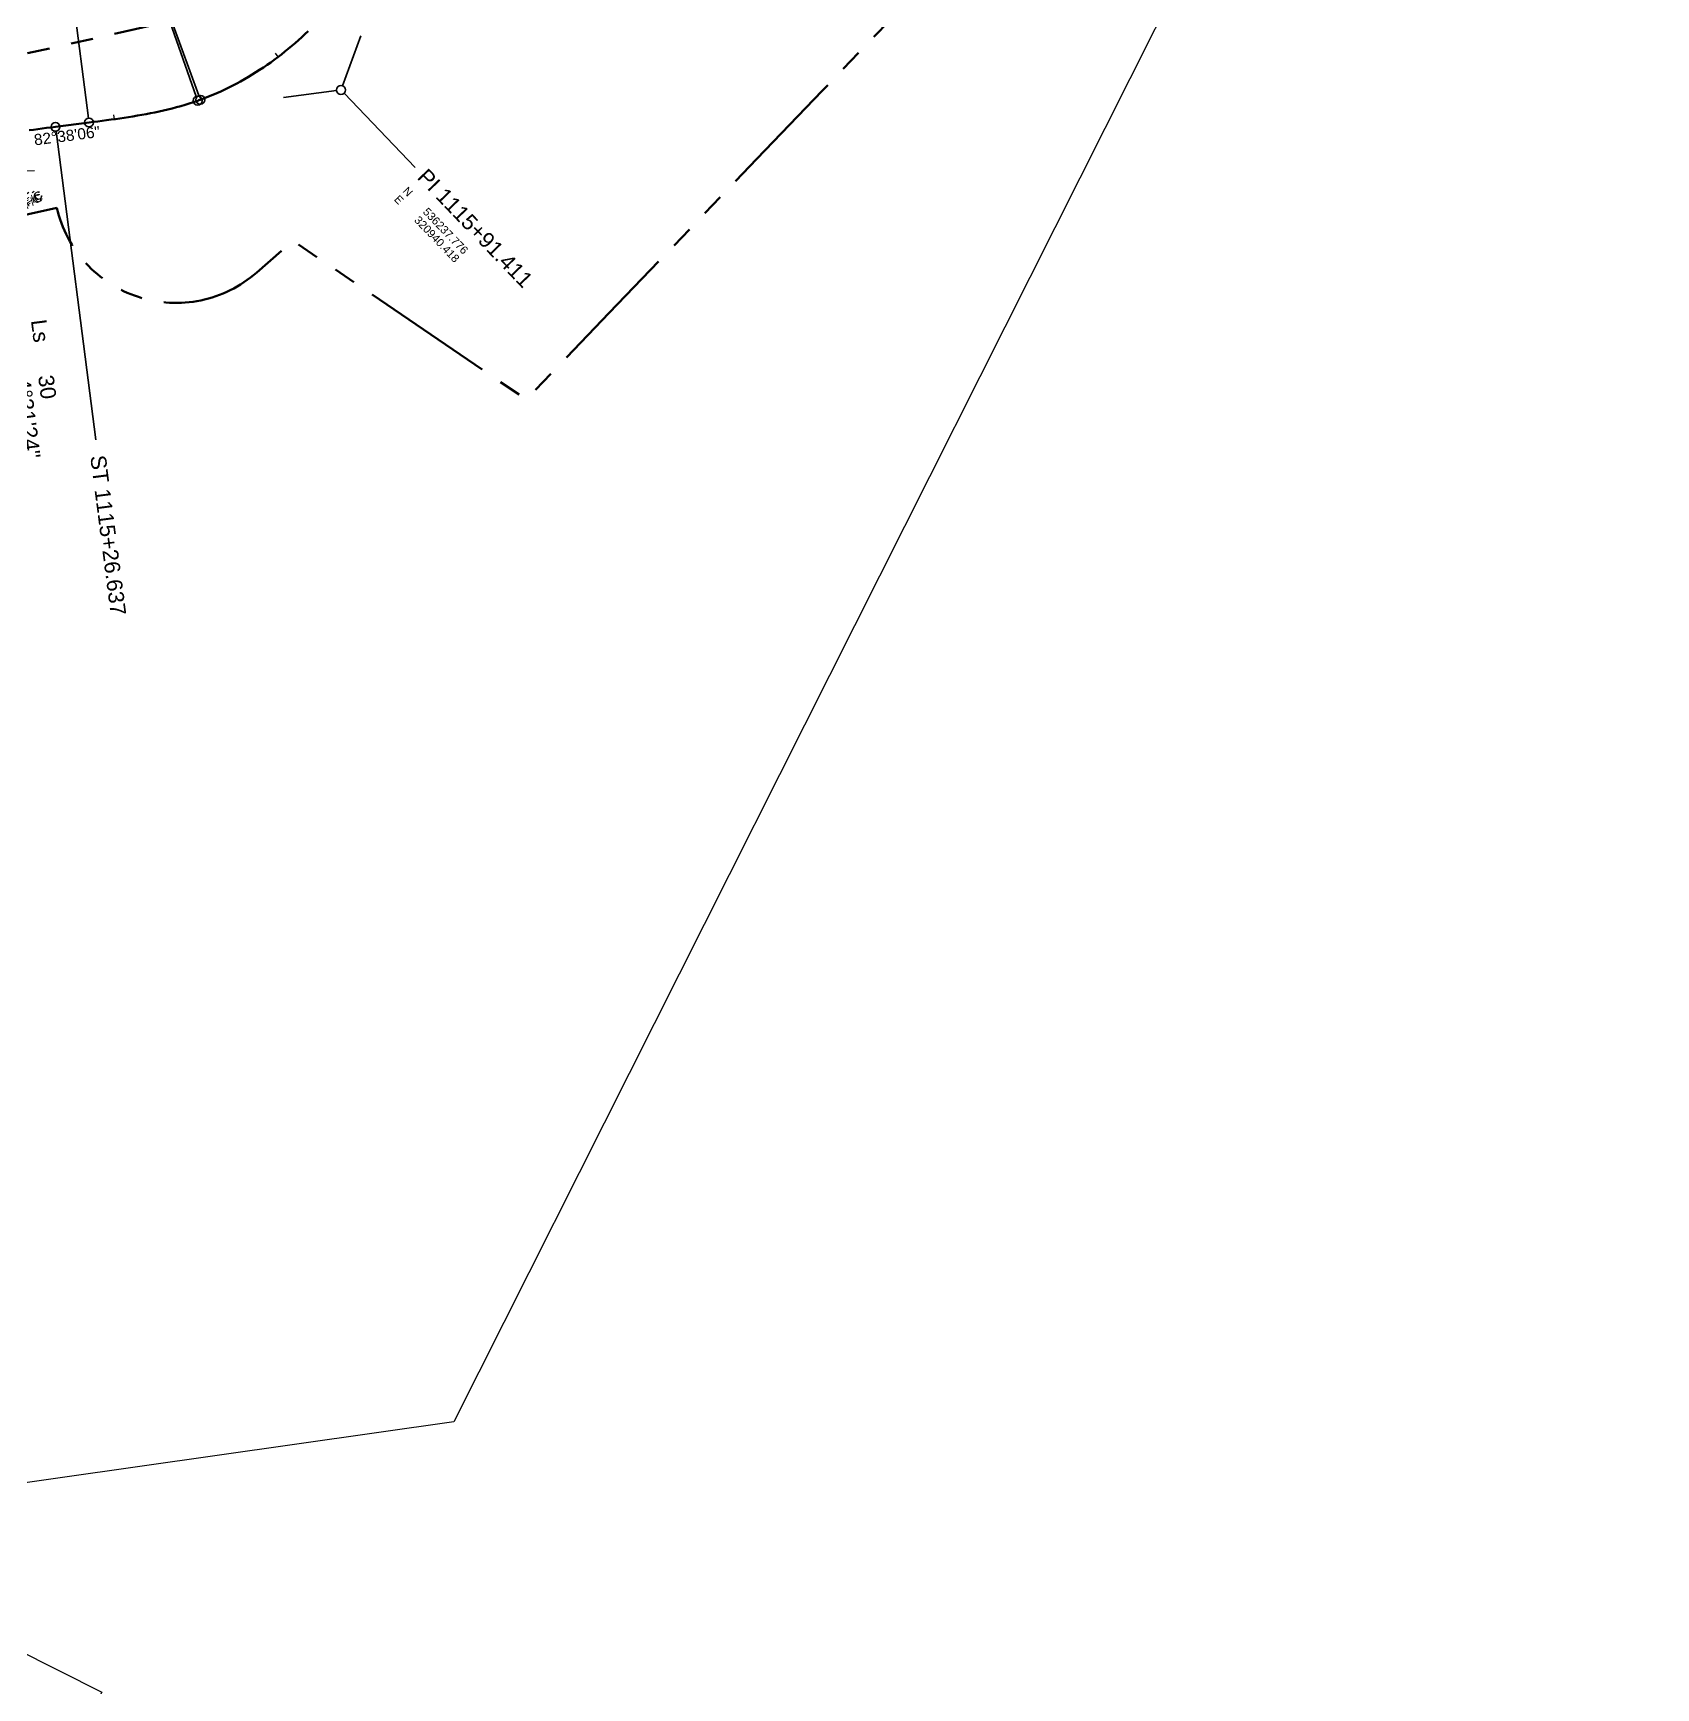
# Model space of a CAD drawing. Extents: x 320145 to 321236, y 534817 to 538266.
# Drawn here: x 320871.1 to 321236.3, y 535878.3 to 536250.6 of the extents above; entities that cross this region are included whole.
import ezdxf
from ezdxf.enums import TextEntityAlignment as Align

# ---------------------------------------------------------------- set-up
doc = ezdxf.new("R2010")
doc.units = 0
doc.header["$PDMODE"] = 1
for name, pattern in [('ALGN-SHLD', [5, 3, -2]), ('LOT-RW', [55, 5, -5, 30, -5, 5, -5]), ('TOES-TOE', [4, 2, -2])]:
    doc.linetypes.add(name, pattern=pattern)
doc.layers.get('0').update_dxf_attribs({"linetype": 'CONTINUOUS'})
for name, color, linetype in [('C-ALGN-L1000H1-MINR', 1, 'CONTINUOUS'), ('C-ALGN-L1000M2-MINR', 1, 'CONTINUOUS'), ('C-ALGN-L1000M3-MINR', 6, 'CONTINUOUS'), ('C-ALGN-L1000N1-MINR', 20, 'CONTINUOUS'), ('C-ALGN-L1000O1-MINR', 1, 'CONTINUOUS'), ('C-ALGN-L1000P1-MINR', 1, 'CONTINUOUS'), ('C-ALGN-L1000P2-MINR', 20, 'CONTINUOUS'), ('C-ALGN-L1000P3-MINR', 1, 'CONTINUOUS'), ('C-ALGN-L1000P4-MINR', 74, 'CONTINUOUS'), ('C-ALGN-L1000Q1-ANNO', 1, 'CONTINUOUS'), ('C-ALGN-L1000Q1-ANNO @ 1', 1, 'CONTINUOUS'), ('C-ALGN-L1000Q1-MINR', 1, 'CONTINUOUS'), ('C-ALGN-L200-MINR', 1, 'CONTINUOUS'), ('C-ALGN-L200M1-MINR', 1, 'CONTINUOUS'), ('C-ROAD-GRVL-SHLD', 1, 'ALGN-SHLD'), ('C-ROAD-TOES-L1000Q1', 6, 'TOES-TOE'), ('C-ROAD-TOES-L1000Q1-ASSUME-NOROCK', 160, 'TOES-TOE')]:
    doc.layers.add(name, color=color, linetype=linetype)
for name, color, linetype, lineweight in [('C-ALGN-L1000Q1', 4, 'CONTINUOUS', 70), ('C-ALGN-L1000Q1-CURV @ 1', 2, 'CONTINUOUS', 35), ('C-ALGN-L1000Q1-MAJR', 2, 'CONTINUOUS', 35), ('C-ALGN-L1000Q1-TEXT', 2, 'CONTINUOUS', 35), ('C-RWAY-BNDY', 4, 'LOT-RW', 70)]:
    doc.layers.add(name, color=color, linetype=linetype, lineweight=lineweight)
doc.layers.add('G-ANNO-SHTS-NPLT', color=111, linetype='CONTINUOUS', plot=False)
doc.styles.add('Arial', font='arial.ttf')
doc.styles.add('CurveData', font='arial.ttf')

# ---------------------------------------------------------------- blocks, each defined once
blk = doc.blocks.new('curve_data_spiral')
at = {"color": 0, "linetype": 'Continuous', "lineweight": -2, "transparency": 16777216, "style": 'CurveData'}
for s, p in [('Ls', (0, 0)), ('Ɵs', (0, -1.5))]:
    blk.add_text(s, height=1, dxfattribs=at).set_placement(p)
for tag, p in [('LENGTH', (3.6, 0)), ('ANGLE', (3.6, -1.5))]:
    blk.add_attdef(tag, p, '', height=1, dxfattribs=at)
blk = doc.blocks.new('curve_data_ne')
at = {"color": 0, "linetype": 'Continuous', "lineweight": -2, "transparency": 16777216, "style": 'CurveData'}
for s, p in [('N', (0, 0)), ('E', (0, -1.5))]:
    blk.add_text(s, height=1, dxfattribs=at).set_placement(p)
for tag, p in [('NORTHING', (11, 0)), ('EASTING', (11, -1.5))]:
    blk.add_attdef(tag, text='', height=1, dxfattribs=at).set_placement(p, align=Align.RIGHT)
blk = doc.blocks.new('cut')
at = {"color": 0, "linetype": 'ByBlock', "lineweight": -2, "style": 'Arial'}
blk.add_text('C', height=1.8, dxfattribs=at).set_placement((0, 0), align=Align.CENTER)
blk = doc.blocks.new('zfc')
at = {"color": 0, "linetype": 'ByBlock', "lineweight": -2, "style": 'Arial'}
blk.add_text('F/C', height=1.8, dxfattribs=at).set_placement((0, 0), align=Align.CENTER)

msp = doc.modelspace()

# ---------------------------------------------------------------- linework, layer by layer
at = {"layer": 'C-ALGN-L1000H1-MINR'}
msp.add_point((320883.91, 536247.53), dxfattribs=at)
at = {"layer": 'C-ALGN-L1000M2-MINR'}
for p in [(320895.01, 536243.59), (320888.21, 536240.45)]:
    msp.add_point(p, dxfattribs=at)
at = {"layer": 'C-ALGN-L1000M3-MINR'}
msp.add_point((320895.01, 536243.59), dxfattribs=at)
at = {"layer": 'C-ALGN-L1000N1-MINR'}
msp.add_point((320895.01, 536243.59), dxfattribs=at)
msp.add_point((320895.01, 536243.59), dxfattribs=at)
at = {"layer": 'C-ALGN-L1000O1-MINR'}
for p in [(320908.77, 536235.56), (320940.35, 536237.6), (320940.42, 536237.78), (320908.05, 536235.23), (320908.19, 536235.36), (320908.73, 536235.48), (320876.18, 536229.47), (320883.57, 536230.37), (320883.73, 536230.45)]:
    msp.add_point(p, dxfattribs=at)
at = {"layer": 'C-ALGN-L1000P1-MINR'}
msp.add_point((320907.18, 536248.03), dxfattribs=at)
at = {"layer": 'C-ALGN-L1000P2-MINR'}
msp.add_point((320907.18, 536248.03), dxfattribs=at)
at = {"layer": 'C-ALGN-L1000P3-MINR'}
msp.add_point((320907.18, 536248.03), dxfattribs=at)
at = {"layer": 'C-ALGN-L1000P4-MINR'}
msp.add_point((320907.18, 536248.03), dxfattribs=at)
msp.add_point((320907.18, 536248.03), dxfattribs=at)
msp.add_point((320907.18, 536248.03), dxfattribs=at)
at = {"layer": 'C-ALGN-L1000Q1', "flags": 128}
msp.add_lwpolyline([(320870.23, 536228.7), (320871.22, 536228.83), (320872.21, 536228.96), (320873.2, 536229.09), (320874.2, 536229.22), (320875.19, 536229.34), (320876.18, 536229.47), (320883.73, 536230.45), (320884.72, 536230.58), (320885.71, 536230.71), (320886.7, 536230.84), (320887.69, 536230.97), (320888.68, 536231.1), (320889.67, 536231.24), (320890.66, 536231.38), (320891.65, 536231.53), (320892.64, 536231.68), (320893.63, 536231.84), (320894.61, 536232), (320895.6, 536232.18), (320896.58, 536232.36), (320897.56, 536232.54), (320898.55, 536232.74), (320899.52, 536232.95), (320900.5, 536233.17), (320901.47, 536233.4), (320902.44, 536233.64), (320903.41, 536233.89), (320904.38, 536234.15), (320905.34, 536234.43), (320906.29, 536234.73), (320907.24, 536235.03), (320908.19, 536235.36, 0.002545), (320908.77, 536235.56), (320909.7, 536235.91), (320910.63, 536236.27), (320911.56, 536236.65), (320912.48, 536237.04), (320913.39, 536237.45), (320914.3, 536237.87), (320915.2, 536238.31), (320916.09, 536238.76), (320916.98, 536239.23), (320917.85, 536239.7), (320918.73, 536240.2), (320919.59, 536240.7), (320920.45, 536241.22), (320921.29, 536241.75), (320922.13, 536242.29), (320922.97, 536242.84), (320923.79, 536243.4), (320924.61, 536243.98), (320925.42, 536244.57), (320926.22, 536245.17), (320927.01, 536245.78), (320927.8, 536246.4), (320928.57, 536247.03), (320929.34, 536247.67), (320930.1, 536248.32), (320930.85, 536248.98), (320931.6, 536249.65), (320932.33, 536250.32), (320933.06, 536251.01)], format="xyb", dxfattribs=at)
at = {"layer": 'C-ALGN-L1000Q1-MAJR'}
for centre in [(320908.19, 536235.36), (320908.77, 536235.56), (320940.42, 536237.78), (320876.18, 536229.47), (320883.73, 536230.45)]:
    msp.add_circle(centre, 1, dxfattribs=at)
at = {"layer": 'C-ALGN-L1000Q1-MINR'}
for p, q in [((320926.33, 536245.25), (320925.73, 536246.05)), ((320908.9, 536235.61), (320908.56, 536236.55)), ((320889.43, 536231.21), (320889.29, 536232.2))]:
    msp.add_line(p, q, dxfattribs=at)
for p in [(320908.77, 536235.56), (320940.42, 536237.78), (320908.19, 536235.36), (320874.02, 536229.23), (320876.18, 536229.47), (320883.73, 536230.45), (320888.28, 536231.05)]:
    msp.add_point(p, dxfattribs=at)
at = {"layer": 'C-ALGN-L1000Q1-TEXT'}
for p, q in [((320883.6, 536231.44), (320874.62, 536300.86)), ((320908.42, 536236.5), (320884.62, 536302.33)), ((320907.86, 536236.3), (320884.72, 536302.36)), ((320940.76, 536238.72), (320944.86, 536249.99)), ((320939.43, 536237.65), (320927.53, 536236.11)), ((320941.11, 536237.06), (320957.15, 536220.36)), ((320876.31, 536228.48), (320885.28, 536159.06))]:
    msp.add_line(p, q, dxfattribs=at)
at = {"layer": 'C-ALGN-L200-MINR'}
for p in [(320874.28, 536236.23), (320875.6, 536231.62), (320878.92, 536220.04), (320886.77, 536210.9), (320897.35, 536198.59), (320922.12, 536199.97), (320918.27, 536196.8), (320906.93, 536187.44)]:
    msp.add_point(p, dxfattribs=at)
at = {"layer": 'C-ALGN-L200M1-MINR'}
for p in [(320872.64, 536233.26), (320876.82, 536224.22), (320878.94, 536219.61), (320943.95, 536219.17), (320882.29, 536215.8), (320894.85, 536201.5), (320923.53, 536200.09), (320908.46, 536186)]:
    msp.add_point(p, dxfattribs=at)
at = {"layer": 'C-ROAD-GRVL-SHLD', "flags": 128}
msp.add_lwpolyline([(320636.23, 535745.23, 0.327442), (320725.29, 535898.83), (320725.18, 535899.85), (320725.06, 535900.88), (320724.93, 535901.9), (320724.8, 535902.93), (320724.66, 535903.95), (320724.51, 535904.96), (320724.36, 535905.98), (320724.21, 535906.99), (320724.05, 535908.01), (320723.88, 535909.02), (320723.71, 535910.03), (320723.54, 535911.03), (320723.36, 535912.04), (320723.18, 535913.04), (320722.99, 535914.04), (320722.8, 535915.04), (320722.61, 535916.04), (320722.41, 535917.03), (320722.22, 535918.03), (320722.02, 535919.02), (320721.82, 535920.01), (320721.61, 535921), (320721.41, 535921.99), (320721.2, 535922.98), (320721, 535923.96), (320720.79, 535924.94), (320720.58, 535925.92), (320720.37, 535926.91), (320720.16, 535927.89), (320719.95, 535928.87), (320707.83, 535985.52), (320707.62, 535986.5), (320707.41, 535987.48), (320707.2, 535988.46), (320706.99, 535989.43), (320706.79, 535990.41), (320706.58, 535991.38), (320706.38, 535992.35), (320706.17, 535993.32), (320705.97, 535994.29), (320705.77, 535995.26), (320705.57, 535996.24), (320705.38, 535997.21), (320705.18, 535998.18), (320704.99, 535999.14), (320704.8, 536000.11), (320704.62, 536001.08), (320704.44, 536002.05), (320704.26, 536003.02), (320704.08, 536003.98), (320703.9, 536004.95), (320703.74, 536005.92), (320703.57, 536006.89), (320703.41, 536007.85), (320703.25, 536008.82), (320703.09, 536009.78), (320702.94, 536010.75), (320702.8, 536011.71), (320702.66, 536012.68), (320702.52, 536013.65), (320702.39, 536014.62, -0.337521), (320813.59, 536209.19, -0.080077), (320871.5, 536219.64)], format="xyb", dxfattribs=at)
at = {"layer": 'C-ROAD-TOES-L1000Q1', "flags": 128}
msp.add_lwpolyline([(320420.68, 535236.53), (320427.39, 535242.65), (320434.71, 535249.52), (320437.51, 535254.3), (320440.69, 535257.65), (320448.52, 535264.66), (320454.04, 535274.21), (320459.67, 535284.01), (320462.03, 535289.91), (320465.15, 535294.17), (320469.54, 535304.84), (320473.45, 535315.58), (320476.36, 535326.57), (320477.47, 535337.88), (320477.95, 535349.07), (320478.25, 535351.56), (320480.06, 535359.91), (320484.37, 535370.65), (320484.26, 535381.27), (320483.08, 535391.49), (320481.19, 535401.43), (320477.87, 535411.3), (320475.18, 535421.19), (320475.8, 535431.22), (320479.18, 535441.38), (320483.52, 535451.58), (320483.19, 535461.57), (320481.35, 535471.5), (320480.39, 535481.47), (320480.14, 535491.47), (320479.59, 535501.45), (320478.75, 535511.43), (320478.4, 535521.42), (320477.65, 535531.4), (320480.03, 535541.51), (320478.44, 535551.45), (320477.24, 535561.41), (320474.99, 535571.32), (320473.6, 535581.27), (320472.36, 535589.15), (320472.58, 535591.23), (320471, 535600.96), (320470.63, 535610.46), (320470.76, 535619.68), (320470.52, 535626.86), (320470.69, 535628.71), (320471.97, 535637.58), (320472.33, 535641.21), (320473.1, 535646.61), (320476.11, 535655.18), (320478.83, 535663.98), (320481.37, 535666.28), (320486.16, 535670.22), (320491.03, 535677.68), (320497.42, 535683.94), (320504.11, 535689.72), (320510.83, 535695.34), (320518.2, 535700.05), (320525.55, 535704.71), (320533.03, 535709.28), (320540.99, 535713.01), (320543.13, 535713.54), (320549.61, 535715.14), (320558.61, 535716.77), (320567.92, 535718.29), (320577.42, 535720.7), (320586.44, 535723.44), (320587.06, 535723.65), (320597.02, 535725.77), (320604.25, 535729.21), (320606.73, 535730.45), (320616.47, 535732.39), (320617.16, 535732.52), (320627.69, 535734.92), (320638.52, 535737.03), (320648.01, 535742.46), (320660.45, 535742.87), (320668.89, 535750.45), (320677.41, 535757.62), (320686.37, 535764.28), (320694.34, 535772.1), (320697.98, 535783.53), (320705.21, 535791.68), (320710.83, 535801.01), (320715.76, 535810.69), (320719.76, 535820.76), (320722.96, 535831.07), (320726.01, 535841.36), (320727.57, 535851.98), (320727.49, 535862.73), (320729.53, 535873.15), (320730.59, 535883.76), (320732.08, 535894.55), (320731.85, 535899.53), (320731.46, 535905.31), (320729.74, 535915.72), (320727.26, 535925.68), (320725.13, 535935.48), (320722.12, 535945.07), (320719.87, 535954.81), (320717.7, 535964.57), (320715.91, 535974.42), (320714.18, 535984.27), (320713.76, 535986.79), (320712.32, 535994.04), (320710.74, 536003.67), (320709.56, 536013.14), (320709.33, 536015.53), (320708.56, 536022.46), (320707.94, 536031.8), (320707.58, 536041.16), (320707.33, 536050.57), (320714.97, 536059.13), (320712.03, 536068.82), (320714.18, 536077.84), (320716.55, 536086.78), (320719.13, 536095.67), (320722.13, 536104.44), (320725.54, 536113.07), (320729.46, 536121.5), (320732.93, 536130.26), (320737.51, 536138.46), (320741.21, 536147.43), (320743.6, 536148.76), (320750.29, 536152.22), (320756, 536159.6), (320761.96, 536166.84), (320768.21, 536173.92), (320774.9, 536179.59), (320775.41, 536180), (320783.28, 536185.17), (320791.02, 536190.52), (320798.58, 536196.28), (320799.72, 536196.19), (320809.73, 536195), (320818.02, 536198.82), (320826.71, 536201.65), (320835.26, 536204.86), (320844.15, 536206.89), (320849.97, 536208.59), (320853, 536209.14), (320862.4, 536209.64), (320870.12, 536214.24), (320871.41, 536214.98)], dxfattribs=at)
at = {"layer": 'C-ROAD-TOES-L1000Q1-ASSUME-NOROCK', "flags": 128}
msp.add_lwpolyline([(320420.68, 535236.53), (320427.39, 535242.65), (320434.71, 535249.52), (320437.51, 535254.3), (320440.69, 535257.65), (320448.52, 535264.66), (320454.04, 535274.2), (320459.67, 535284.01), (320462.03, 535289.91), (320465.15, 535294.17), (320469.54, 535304.84), (320473.45, 535315.58), (320476.36, 535326.57), (320477.47, 535337.88), (320477.95, 535349.07), (320478.25, 535351.56), (320480.06, 535359.91), (320484.37, 535370.65), (320484.26, 535381.27), (320483.08, 535391.49), (320481.19, 535401.43), (320477.87, 535411.3), (320475.18, 535421.19), (320475.8, 535431.22), (320479.18, 535441.38), (320483.52, 535451.58), (320483.19, 535461.57), (320481.35, 535471.5), (320480.39, 535481.47), (320480.14, 535491.47), (320479.59, 535501.45), (320478.75, 535511.43), (320478.4, 535521.42), (320477.65, 535531.4), (320480.03, 535541.51), (320478.44, 535551.45), (320477.24, 535561.41), (320474.99, 535571.32), (320473.6, 535581.27), (320472.36, 535589.15), (320472.58, 535591.23), (320471, 535600.96), (320470.63, 535610.46), (320470.76, 535619.68), (320470.52, 535626.86), (320470.69, 535628.71), (320471.97, 535637.58), (320472.33, 535641.21), (320473.1, 535646.61), (320476.11, 535655.18), (320478.83, 535663.98), (320481.37, 535666.28), (320486.16, 535670.22), (320491.03, 535677.68), (320497.42, 535683.94), (320504.11, 535689.72), (320510.83, 535695.34), (320518.2, 535700.05), (320525.55, 535704.71), (320533.03, 535709.28), (320540.99, 535713.01), (320543.13, 535713.54), (320549.61, 535715.14), (320558.61, 535716.77), (320567.92, 535718.29), (320577.42, 535720.7), (320586.44, 535723.44), (320587.06, 535723.65), (320597.02, 535725.77), (320604.25, 535729.21), (320606.73, 535730.45), (320616.47, 535732.39), (320617.16, 535732.52), (320627.69, 535734.92), (320638.52, 535737.03), (320650.33, 535737.95), (320660.45, 535742.87), (320668.89, 535750.45), (320677.41, 535757.62), (320686.37, 535764.28), (320694.34, 535772.1), (320702.02, 535780.24), (320708.97, 535789.03), (320714.33, 535798.89), (320719.26, 535808.88), (320723.01, 535819.36), (320725.93, 535830.02), (320727.32, 535841), (320727.62, 535851.97), (320727.49, 535862.73), (320729.53, 535873.15), (320731.82, 535883.77), (320732.08, 535894.55), (320731.85, 535899.53), (320731.46, 535905.31), (320729.74, 535915.72), (320727.26, 535925.68), (320725.13, 535935.48), (320722.12, 535945.07), (320719.87, 535954.81), (320717.7, 535964.57), (320715.91, 535974.42), (320714.18, 535984.27), (320713.76, 535986.79), (320712.32, 535994.04), (320710.74, 536003.67), (320709.56, 536013.14), (320709.33, 536015.53), (320708.56, 536022.46), (320707.94, 536031.8), (320707.58, 536041.16), (320708.66, 536050.48), (320712.69, 536059.4), (320719.51, 536067.53), (320722.42, 536075.97), (320724.05, 536084.66), (320725.94, 536093.35), (320728, 536102.09), (320730.28, 536110.88), (320732.92, 536119.67), (320735.07, 536128.98), (320738.14, 536138.04), (320741.21, 536147.43), (320743.6, 536148.76), (320750.29, 536152.22), (320756, 536159.6), (320761.96, 536166.84), (320768.21, 536173.92), (320774.9, 536179.59), (320775.41, 536180), (320783.28, 536185.17), (320791.02, 536190.52), (320798.58, 536196.28), (320799.72, 536196.19), (320809.73, 536195), (320818.02, 536198.82), (320826.71, 536201.65), (320835.26, 536204.86), (320844.15, 536206.89), (320849.97, 536208.59), (320853, 536209.14), (320862.4, 536209.64), (320870.21, 536214.8), (320871.34, 536215.52)], dxfattribs=at)
at = {"layer": 'C-RWAY-BNDY', "flags": 128}
for points in [[(320177.65, 534817.19), (320205.68, 534844.59), (320222.3, 534860.84), (320239.43, 534877.59), (320257.5, 534895.25), (320294.68, 535046.69), (320305.37, 535075.48), (320351.99, 535084.61), (320375.06, 535134.53), (320335.79, 535144.23), (320400.77, 535227.73), (320423.9, 535232.68), (320453.03, 535261.97), (320479.62, 535312.73), (320489.11, 535365.3), (320484.86, 535542.12), (320475.48, 535627.24), (320484.56, 535662.58), (320512.34, 535690.1), (320534.61, 535704.2), (320663.3, 535738.23), (320704.89, 535773.99), (320722.64, 535815.65), (320758.22, 535814.2), (320768.94, 535880.16, 0.177535), (320761.18, 535917.78), (320735.25, 535961.07, -0.119791), (320726.55, 535989.08), (320724.64, 536018.36, -0.279041), (320732.31, 536032.94, 0.22949), (320763.96, 536081.56), (320771.25, 536139.17, -0.314991), (320826.5, 536200.08), (320876.49, 536211.27, 0.56865), (320921.46, 536196.72), (320929.61, 536203.88), (320982.11, 536168.14), (321000.81, 536187.62), (321019.49, 536207.1), (321034.03, 536222.26), (321048.7, 536237.55), (321051.74, 536240.73), (321068.01, 536257.68, 0.810893), (321020.64, 536338.99), (321025.62, 536353.73), (321044.98, 536381.2), (321014.19, 536382.22), (321020.38, 536413.83), (321018.63, 536463.73), (320978.73, 536529.34), (321010.94, 536557.71), (321016.96, 536605.6), (321024.96, 536670.94), (321028.51, 536700.01), (321026.71, 536774.61), (321008.65, 536791.36), (321012.58, 536821.75), (321023.11, 536848.83), (321033.02, 536918.55), (321039.98, 536939.1), (321042.24, 536973.63), (321042.57, 537003.25), (321023.11, 537080.12), (321025.44, 537106.25), (321034.95, 537160.5), (321022.8, 537204.05), (321009.68, 537228.5), (320995.25, 537256.43), (320979.58, 537286.76), (320967.06, 537342.93), (320954.32, 537426.98), (320922.48, 537553.16)], [(320160.75, 534832.42), (320213.37, 534885.54), (320246.04, 534959.85), (320237.38, 534997.63), (320239.58, 535049.52), (320258.54, 535093.36), (320317.29, 535153.76), (320384.82, 535240.74), (320371.98, 535250.57), (320414.59, 535304.38), (320428.24, 535312.06), (320446.93, 535366.12), (320444.97, 535538.24), (320426.97, 535569.52), (320436.83, 535581.88), (320437.88, 535644.32), (320457.59, 535689.59), (320512.33, 535743.93), (320599.23, 535763.63), (320657.98, 535808.53), (320696.75, 535867.08), (320682.2, 535961.9), (320659.1, 536001.36), (320653.13, 536029.08), (320674.09, 536049.57), (320673.88, 536107.16), (320661.51, 536145.09), (320709.58, 536165.25), (320698.54, 536257.65), (320742.4, 536230.82), (320818.73, 536234.58), (320900.44, 536252.86, 0.214946), (320931.86, 536276.94), (320946.56, 536330.85), (320974.27, 536395.1), (320981.54, 536452.46), (320951.96, 536502.43), (320924.19, 536498.61), (320898.74, 536679.03), (320918.42, 536715.85), (320926.14, 536753.61), (320967.73, 536750.93), (320974.56, 536849.49), (320990.79, 536866.01), (321002.4, 536906.49), (321001.74, 536957.61), (320961.59, 536999.36), (320998.15, 537011.33), (320982.71, 537082.98), (320992.47, 537169.89), (320977.31, 537212.37), (320965.52, 537219.18), (320966.63, 537232.26), (320936.28, 537276.71), (320927.71, 537310.16), (320920.22, 537396.87), (320886.76, 537542.05)]]:
    msp.add_lwpolyline(points, format="xyb", dxfattribs=at)
at = {"layer": 'G-ANNO-SHTS-NPLT', "flags": 128}
for points in [[(320610.92, 535887.68), (320494.8, 535946.14), (320699.3, 536352.35), (321051, 536568.71), (321236.31, 536475.42), (320965.81, 535938.12)], [(320524.06, 535157.23), (320145.06, 535348.03), (320402.33, 535859.04), (320808.27, 535916.74), (320886.58, 535877.31)]]:
    msp.add_lwpolyline(points, close=True, dxfattribs=at)

# ---------------------------------------------------------------- block references
at = {"layer": 'C-ALGN-L1000Q1-ANNO @ 1'}
ref = msp.add_blockref('curve_data_ne', (320954.2, 536214.93), dxfattribs=dict(at, xscale=1.8, yscale=1.8, zscale=1.8, rotation=313.8430650458631))
ref.add_attrib('NORTHING', '536237.776', dxfattribs={"layer": '0', "color": 0, "linetype": 'Continuous', "lineweight": -2, "transparency": 16777216, "height": 1.8, "rotation": 313.8431, "style": 'CurveData', "oblique": 360}).set_placement((320967.92, 536200.65), align=Align.RIGHT)
ref.add_attrib('EASTING', '320940.418', dxfattribs={"layer": '0', "color": 0, "linetype": 'Continuous', "lineweight": -2, "transparency": 16777216, "height": 1.8, "rotation": 313.8431, "style": 'CurveData', "oblique": 360}).set_placement((320965.97, 536198.78), align=Align.RIGHT)
at = {"layer": 'C-ALGN-L1000Q1-CURV @ 1', "xscale": 3.5, "yscale": 3.5, "zscale": 3.5, "rotation": 277.365122540062}
msp.add_blockref('curve_data_spiral', (320870.65, 536185.92), dxfattribs=at).add_auto_attribs({'LENGTH': '30', 'ANGLE': '4%%d31\'24"'})
at = {"layer": 'C-ROAD-TOES-L1000Q1', "linetype": 'Continuous'}
for name, p, rotation in [('zfc', (320871.5, 536211.92), 30.7734485769611), ('cut', (320872.76, 536212.64), 29.89642621444399)]:
    msp.add_blockref(name, p, dxfattribs=dict(at, rotation=rotation))
at = {"layer": 'C-ROAD-TOES-L1000Q1-ASSUME-NOROCK', "linetype": 'Continuous'}
for name, p, rotation in [('zfc', (320871.7, 536212.55), 33.46460185742009), ('cut', (320872.79, 536213.25), 32.55537017854014)]:
    msp.add_blockref(name, p, dxfattribs=dict(at, rotation=rotation))

# ---------------------------------------------------------------- texts
at = {"layer": 'C-ALGN-L1000Q1-ANNO', "style": 'Arial'}
msp.add_text(' 82%%d38\'06"', height=2.5, rotation=7.3651, dxfattribs=at).set_placement((320878.13, 536228.67), align=Align.TOP_CENTER)
at = {"layer": 'C-ALGN-L1000Q1-TEXT', "style": 'Arial'}
for s, rotation, p in [('PI 1115+91.411', 313.8431, (320958.64, 536219.19)), ('ST 1115+26.637', 277.3651, (320885.73, 536155.59))]:
    msp.add_text(s, height=3.5, rotation=rotation, dxfattribs=at).set_placement(p, align=Align.MIDDLE_LEFT)

doc.saveas('drawing.dxf')
